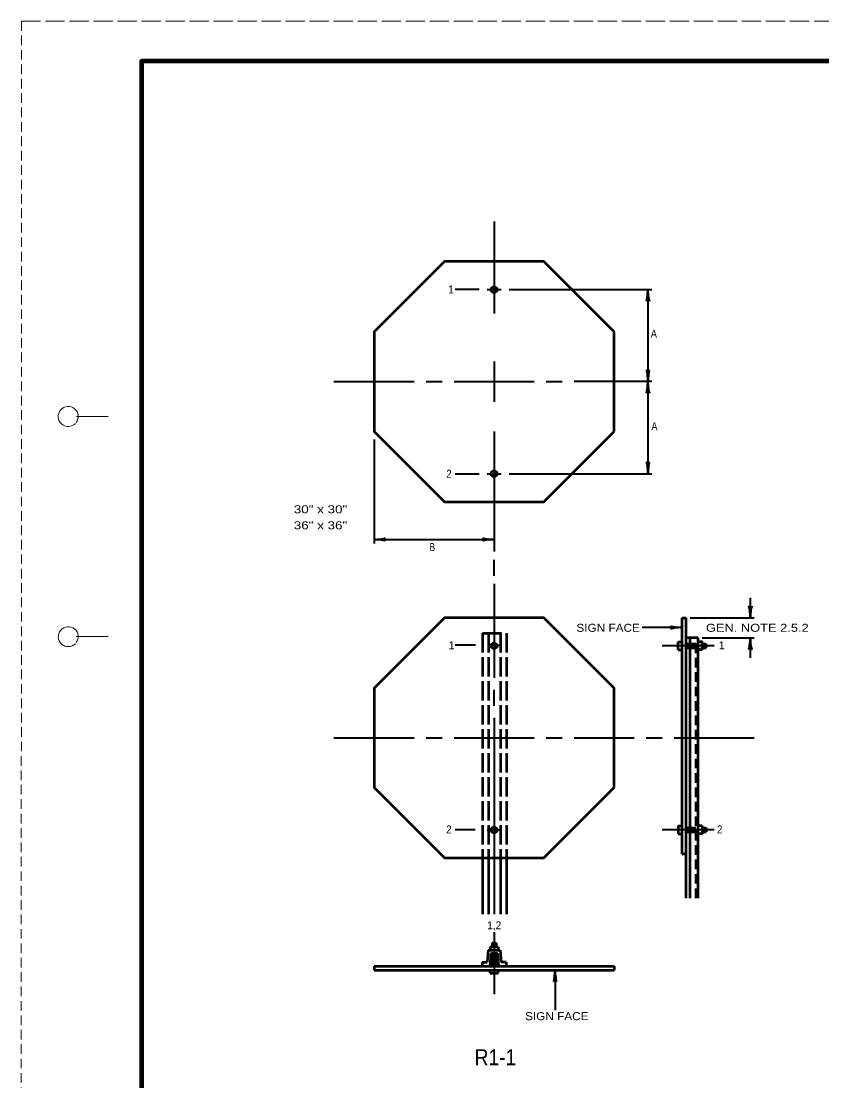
# Model space of a CAD drawing. Extents: x -68 to 613, y -1036 to -595.
# Drawn here: x -67.6 to 132.4, y -860.2 to -595.5 of the extents above; entities that cross this region are included whole.
import ezdxf
from ezdxf.enums import TextEntityAlignment as Align

# ---------------------------------------------------------------- set-up
doc = ezdxf.new("R2010")
doc.units = 0
doc.header["$LTSCALE"] = 0.8
doc.linetypes.add('LONG_DASHED', pattern=[7.5, 6, -1.5])
doc.linetypes.add('MEDIUM_DASHED', pattern=[4.5, 3, -1.5])
doc.layers.add('1', color=7, linetype='Continuous', lineweight=53)
doc.layers.add('61', color=7, linetype='Continuous', lineweight=35)

msp = doc.modelspace()

# ---------------------------------------------------------------- linework, layer by layer
at = {"layer": '1', "linetype": 'MEDIUM_DASHED', "lineweight": 13}
msp.add_line((-67.5025, -595.4958), (-67.5625, -1035.5358), dxfattribs=at)
at = {"layer": '1', "lineweight": 35}
for p, q in [((50.5788, -645.5509), (50.5788, -668.5028)), ((46.8288, -662.5509), (40.8288, -662.5509)), ((48.8288, -662.5509), (52.3288, -662.5509)), ((54.3288, -662.5509), (90.0053, -662.5509)), ((50.5788, -680.5509), (50.5788, -690.5509)), ((10.5788, -685.5509), (30.5788, -685.5509)), ((33.5788, -685.5509), (37.5788, -685.5509)), ((40.5788, -685.5509), (60.5788, -685.5509)), ((63.5788, -685.5509), (67.5788, -685.5509)), ((90.0053, -685.5509), (70.5788, -685.5509)), ((50.5788, -697.9643), (50.5788, -715.5509)), ((20.5788, -699.9773), (20.5788, -725.9773)), ((40.8288, -708.5509), (46.8288, -708.5509)), ((48.8288, -708.5509), (52.3288, -708.5509)), ((54.3288, -708.5509), (90.0053, -708.5509)), ((50.5788, -715.5509), (50.5788, -727.9792)), ((20.5788, -724.9773), (50.5788, -724.9773)), ((50.5788, -734.0873), (50.5788, -730.0873)), ((114.5788, -739.5509), (114.5788, -744.5509)), ((99.5788, -744.5509), (115.5788, -744.5509)), ((97.5788, -746.9735), (87.5875, -746.9735)), ((45.8929, -751.3761), (40.8929, -751.3761)), ((48.8929, -751.3761), (52.3929, -751.3761)), ((105.5788, -751.5509), (92.5788, -751.5509)), ((102.5788, -749.5509), (115.5788, -749.5509)), ((114.5788, -749.5509), (114.5788, -754.5509)), ((50.5788, -766.5509), (50.5788, -762.5509)), ((50.5788, -769.5509), (50.5788, -804.5509)), ((10.5788, -774.5509), (30.5788, -774.5509)), ((33.5788, -774.5509), (37.5788, -774.5509)), ((40.5788, -774.5509), (60.5788, -774.5509)), ((63.5788, -774.5509), (67.5788, -774.5509)), ((70.5788, -774.5509), (85.5788, -774.5509)), ((88.5788, -774.5509), (92.5788, -774.5509)), ((95.5788, -774.5509), (115.5788, -774.5509)), ((45.8288, -797.5509), (40.8288, -797.5509)), ((48.8288, -797.5509), (52.3288, -797.5509)), ((105.5788, -797.5509), (92.5788, -797.5509)), ((50.5788, -804.5509), (50.5788, -818.5509)), ((50.5788, -823.0509), (50.5788, -838.5509)), ((65.8136, -832.5509), (65.8136, -842.5619))]:
    msp.add_line(p, q, dxfattribs=at)
at = {"layer": '1'}
for p, q in [((97.5788, -803.5509), (97.5788, -744.5509)), ((97.5788, -744.5509), (98.5788, -744.5509)), ((98.5788, -814.5509), (98.5788, -744.5509)), ((96.5788, -750.5509), (97.5788, -750.5509)), ((96.5788, -752.5509), (96.5788, -750.5509)), ((101.5788, -749.5509), (98.5788, -749.5509)), ((99.5788, -814.5509), (99.5788, -749.5509)), ((101.5788, -814.5509), (101.5788, -749.5509)), ((102.5788, -751.0509), (103.5788, -751.0509)), ((103.5788, -752.0509), (103.5788, -751.0509)), ((96.5788, -752.5509), (97.5788, -752.5509)), ((102.5788, -752.5509), (101.5788, -752.5509)), ((102.5788, -752.0509), (103.5788, -752.0509)), ((96.5788, -796.5509), (97.5788, -796.5509)), ((96.5788, -796.5509), (96.5788, -798.5509)), ((102.5788, -796.5509), (101.5788, -796.5509)), ((96.5788, -798.5509), (97.5788, -798.5509)), ((102.5788, -797.0509), (103.5788, -797.0509)), ((102.5788, -798.0509), (103.5788, -798.0509)), ((103.5788, -797.0509), (103.5788, -798.0509)), ((47.6429, -804.5509), (47.6429, -818.5509)), ((49.1429, -804.5509), (49.1429, -818.5509)), ((52.1429, -804.5509), (52.1429, -818.5509)), ((53.6429, -804.5509), (53.6429, -818.5509)), ((97.5788, -803.5509), (98.5788, -803.5509)), ((50.1022, -825.7859), (50.1022, -826.7859)), ((50.1022, -825.7859), (51.0553, -825.7859)), ((51.0553, -825.7859), (51.0553, -826.7859)), ((49.0788, -827.5509), (48.8288, -830.5509)), ((49.0788, -827.5509), (52.0788, -827.5509)), ((49.7688, -828.3009), (49.498, -831.5509)), ((49.6022, -826.7859), (51.5553, -826.7859)), ((49.6022, -826.7859), (49.6022, -827.5359)), ((49.7688, -828.3009), (51.3887, -828.3009)), ((50.1022, -828.3009), (50.1022, -831.5509)), ((51.0553, -828.3009), (51.0553, -831.5509)), ((51.3887, -828.3009), (51.6595, -831.5509)), ((51.5553, -826.7859), (51.5553, -827.5359)), ((52.0788, -827.5509), (52.3288, -830.5509)), ((47.5788, -830.5509), (47.5788, -831.5509)), ((47.5788, -830.5509), (48.8288, -830.5509)), ((53.5788, -830.5509), (52.3288, -830.5509)), ((53.5788, -830.5509), (53.5788, -831.5509)), ((20.5788, -831.5509), (80.5788, -831.5509)), ((20.5788, -831.5509), (20.5788, -832.5509)), ((20.5788, -832.5509), (80.5788, -832.5509)), ((49.6022, -833.3009), (49.6022, -832.5509)), ((49.6022, -833.3009), (51.5553, -833.3009)), ((51.5553, -833.3009), (51.5553, -832.5509)), ((80.5788, -831.5509), (80.5788, -832.5509))]:
    msp.add_line(p, q, dxfattribs=at)
at = {"layer": '1', "linetype": 'LONG_DASHED'}
for p, q in [((47.6429, -748.3761), (53.6429, -748.3761)), ((47.6429, -748.3761), (47.6429, -804.5509)), ((49.1429, -748.3761), (49.1429, -804.5509)), ((52.1429, -748.3761), (52.1429, -804.5509)), ((53.6429, -748.3761), (53.6429, -804.5509))]:
    msp.add_line(p, q, dxfattribs=at)
at = {"layer": '1', "linetype": 'MEDIUM_DASHED'}
for p, q in [((98.5788, -751.0509), (101.0788, -751.0509)), ((101.0788, -814.5509), (101.0788, -749.5509)), ((98.5788, -752.0509), (101.0788, -752.0509)), ((98.5788, -797.0509), (101.0788, -797.0509)), ((98.5788, -798.0509), (101.0788, -798.0509))]:
    msp.add_line(p, q, dxfattribs=at)
at = {"layer": '1'}
for points in [[(80.5788, -697.9773), (80.5788, -673.1245), (63.0052, -655.5509), (38.1524, -655.5509), (20.5788, -673.1245), (20.5788, -697.9773), (38.1524, -715.5509), (63.0052, -715.5509)], [(80.5788, -786.9773), (80.5788, -762.1245), (63.0052, -744.5509), (38.1524, -744.5509), (20.5788, -762.1245), (20.5788, -786.9773), (38.1524, -804.5509), (63.0052, -804.5509)]]:
    msp.add_lwpolyline(points, close=True, dxfattribs=at)
at = {"layer": '1', "lineweight": 35}
for points in [[(89.0053, -662.5509), (89.0053, -685.5509), (89.0053, -708.5509)], [(50.5788, -736.0873), (50.5788, -744.5509), (50.5788, -759.5509)]]:
    msp.add_lwpolyline(points, dxfattribs=at)
at = {"layer": '1'}
for points in [[(102.5788, -752.5509), (102.5788, -750.5509), (101.5788, -750.5509)], [(102.5788, -796.5509), (102.5788, -798.5509), (101.5788, -798.5509)]]:
    msp.add_lwpolyline(points, dxfattribs=at)
for centre in [(50.5788, -662.5509), (50.5788, -708.5509), (50.5788, -751.5509), (50.5788, -797.5509)]:
    msp.add_circle(centre, 0.75, dxfattribs=at)
at = {"layer": '1', "lineweight": 40}
for centre, major_axis, ratio, start_param, end_param in [((88.7936, -663.6714), (0.1757, 1.7565), 0.07063, 3.14071475, 5.41810995), ((88.7936, -663.6714), (0.1757, 1.7565), 0.07063, 3.14071475, 5.41810995), ((89.2815, -663.6421), (-0.1562, 1.7857), 0.122415, 0.89635335, 3.14159265), ((89.2815, -663.6421), (-0.1562, 1.7857), 0.122415, 0.89635335, 3.14159265), ((88.729, -684.4597), (0.1562, -1.7857), 0.122415, 0.89635335, 3.14159265), ((88.729, -684.4597), (0.1562, -1.7857), 0.122415, 0.89635335, 3.14159265), ((89.2169, -684.4304), (-0.1757, -1.7565), 0.07063, 3.14071475, 5.41810995), ((89.2169, -684.4304), (-0.1757, -1.7565), 0.07063, 3.14071475, 5.41810995), ((88.7936, -686.6714), (0.1757, 1.7565), 0.07063, 3.14071475, 5.41810995), ((88.7936, -686.6714), (0.1757, 1.7565), 0.07063, 3.14071475, 5.41810995), ((89.2815, -686.6421), (-0.1562, 1.7857), 0.122415, 0.89635335, 3.14159265), ((89.2815, -686.6421), (-0.1562, 1.7857), 0.122415, 0.89635335, 3.14159265), ((88.729, -707.4597), (0.1562, -1.7857), 0.122415, 0.89635335, 3.14159265), ((88.729, -707.4597), (0.1562, -1.7857), 0.122415, 0.89635335, 3.14159265), ((89.2169, -707.4304), (-0.1757, -1.7565), 0.07063, 3.14071475, 5.41810995), ((89.2169, -707.4304), (-0.1757, -1.7565), 0.07063, 3.14071475, 5.41810995), ((21.6993, -725.1889), (-1.7565, 0.1757), 0.07063, 3.14071475, 5.41810995), ((21.6993, -725.1889), (-1.7565, 0.1757), 0.07063, 3.14071475, 5.41810995), ((21.67, -724.701), (-1.7857, -0.1562), 0.122415, 0.89635335, 3.14159265), ((21.67, -724.701), (-1.7857, -0.1562), 0.122415, 0.89635335, 3.14159265), ((49.4876, -725.2536), (1.7857, 0.1562), 0.122415, 0.89635335, 3.14159265), ((49.4583, -724.7657), (1.7565, -0.1757), 0.07063, 3.14071475, 5.41810995), ((114.3025, -743.4597), (0.1562, -1.7857), 0.122415, 0.89635335, 3.14159265), ((114.3025, -743.4597), (0.1562, -1.7857), 0.122415, 0.89635335, 3.14159265), ((114.7904, -743.4304), (-0.1757, -1.7565), 0.07063, 3.14071475, 5.41810995), ((114.7904, -743.4304), (-0.1757, -1.7565), 0.07063, 3.14071475, 5.41810995), ((96.4876, -747.2498), (1.7857, 0.1562), 0.122415, 0.89635335, 3.14159265), ((96.4876, -747.2498), (1.7857, 0.1562), 0.122415, 0.89635335, 3.14159265), ((96.4583, -746.7619), (1.7565, -0.1757), 0.07063, 3.14071475, 5.41810995), ((96.4583, -746.7619), (1.7565, -0.1757), 0.07063, 3.14071475, 5.41810995), ((114.3672, -750.6714), (0.1757, 1.7565), 0.07063, 3.14071475, 5.41810995), ((114.8551, -750.6421), (-0.1562, 1.7857), 0.122415, 0.89635335, 3.14159265), ((65.602, -833.6714), (0.1757, 1.7565), 0.07063, 3.14071475, 5.41810995), ((66.0899, -833.6421), (-0.1562, 1.7857), 0.122415, 0.89635335, 3.14159265)]:
    msp.add_ellipse(centre, major_axis=major_axis, ratio=ratio, start_param=start_param, end_param=end_param, dxfattribs=at)
at = {"layer": '61', "linetype": 'LONG_DASHED', "lineweight": 13}
msp.add_line((-67.5025, -595.4958), (612.5175, -595.4958), dxfattribs=at)
at = {"layer": '61', "lineweight": 13}
for p, q in [((-53.7825, -694.2558), (-45.8025, -694.2358)), ((-53.8025, -749.2558), (-45.8025, -749.2558))]:
    msp.add_line(p, q, dxfattribs=at)
at = {"layer": '61', "lineweight": 158}
msp.add_lwpolyline([(601.5375, -605.4958), (-37.5025, -605.4958), (-37.5025, -1025.5158)], dxfattribs=at)
at = {"layer": '61', "lineweight": 13}
for centre, end in [((-55.8047, -694.2545), 316.23216), ((-55.8047, -749.2545), 315.37577)]:
    msp.add_arc(centre, 2.5, 323.13009, end, dxfattribs=at)

# ---------------------------------------------------------------- texts
at = {"layer": '1'}
for p in [(39.8098, -663.5158), (39.9736, -752.4091), (107.4489, -752.4091)]:
    msp.add_text('1', height=2, dxfattribs=at).set_placement(p, align=Align.CENTER)
for s, height, width, p in [('A', 2, 0.85, (90.4814, -674.5285)), ('A', 2, 0.85, (90.6243, -697.6982)), ('2', 2, 0.9, (39.2959, -709.569)), ('B', 2, 0.75, (35.1496, -727.8759)), ('SIGN FACE', 2, 1.1, (79.072, -748.0436)), ('GEN. NOTE 2.5.2', 2, 1.2, (116.3345, -748.0436)), ('2', 2, 0.9, (39.2919, -798.4147)), ('2', 2, 0.9, (106.935, -798.4147)), ('1,2', 2, 0.95, (50.6084, -822.365)), ('SIGN FACE', 2, 1.1, (66.2407, -845.0644)), ('R1-1', 4, 0.9, (50.9092, -856.3222))]:
    msp.add_text(s, height=height, dxfattribs=dict(at, width=width)).set_placement(p, align=Align.CENTER)
at = {"layer": '1', "width": 1.25}
for s, p in [('30" x 30"', (0.5493, -718.4352)), ('36" x 36"', (0.5493, -722.4352))]:
    msp.add_text(s, height=2, dxfattribs=at).set_placement(p)

doc.saveas('drawing.dxf')
